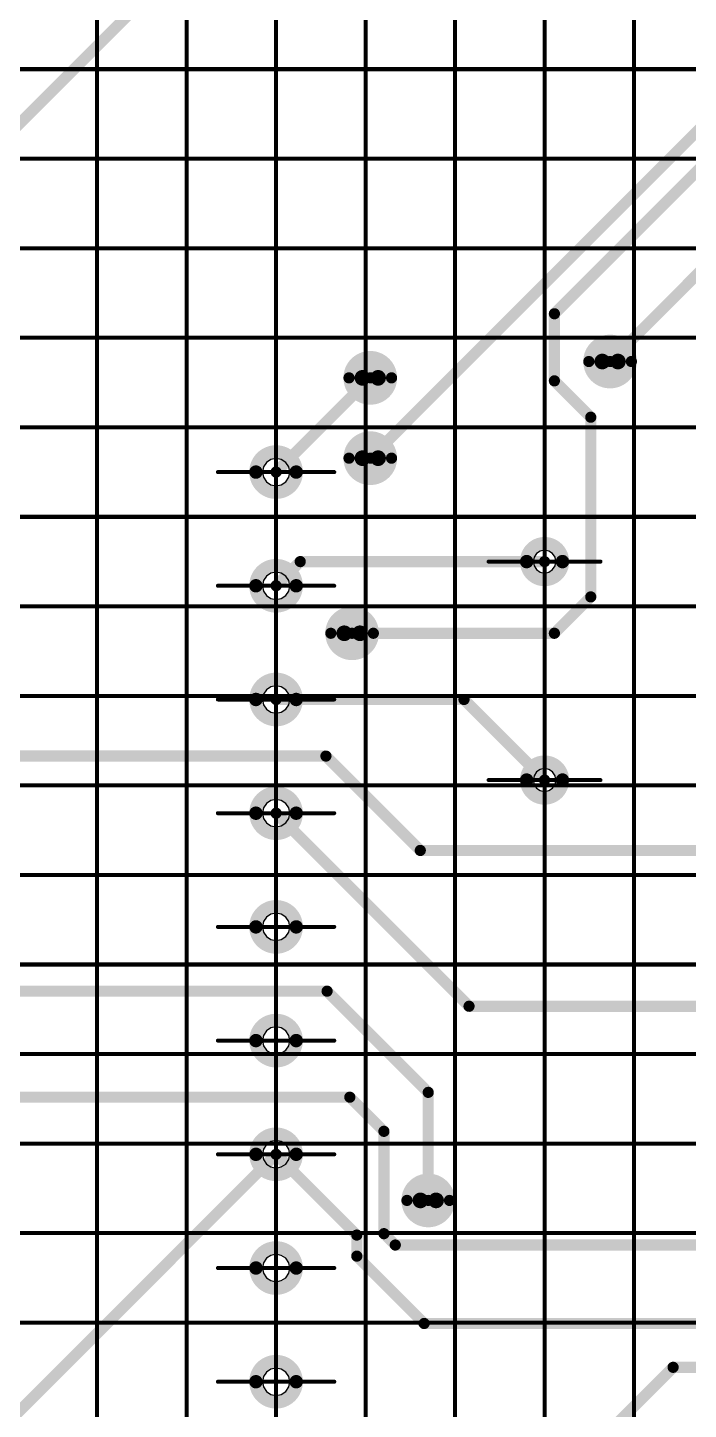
# Model space of a CAD drawing. Header units: millimetres. Extents: x 0 to 841, y 0 to 2540.
# Drawn here: x 555.9 to 585.4, y 2331.1 to 2392.9 of the extents above; entities that cross this region are included whole.
import ezdxf

# ---------------------------------------------------------------- set-up
doc = ezdxf.new("R2010")
doc.units = ezdxf.units.MM
for name, color, linetype in [('Mechanical11', 56, 'Continuous'), ('Mechanical12', 56, 'Continuous'), ('Mechanical7', 56, 'Continuous'), ('Mechanical9', 56, 'Continuous')]:
    doc.layers.add(name, color=color, linetype=linetype)

# ---------------------------------------------------------------- blocks, each defined once
blk = doc.blocks.new('BOASVIEW______B______L_____2__2_32_1_B_3')
at = {"layer": 'Mechanical11'}
for p, q in [((-87.766, -80.795), (-88, -80.748)), ((-88, -80.748), (-88, -81.36)), ((-87.567, -80.927), (-87.766, -80.795)), ((-88, -81.36), (-87.388, -81.36)), ((-88, -81.36), (-88, -81.972)), ((-87.388, -81.36), (-88, -81.36)), ((-87.435, -81.126), (-87.567, -80.927)), ((-87.388, -81.36), (-87.435, -81.126)), ((-87.435, -81.594), (-87.388, -81.36)), ((-88, -81.972), (-87.766, -81.925)), ((-87.766, -81.925), (-87.567, -81.793)), ((-87.567, -81.793), (-87.435, -81.594)), ((-87.766, -85.875), (-88, -85.828)), ((-88, -85.828), (-88, -86.44)), ((-87.567, -86.007), (-87.766, -85.875)), ((-87.435, -86.206), (-87.567, -86.007)), ((-87.388, -86.44), (-87.435, -86.206)), ((-88, -86.44), (-87.388, -86.44)), ((-88, -86.44), (-88, -87.052)), ((-87.388, -86.44), (-88, -86.44)), ((-88, -87.052), (-87.766, -87.005)), ((-87.766, -87.005), (-87.567, -86.873)), ((-87.567, -86.873), (-87.435, -86.674)), ((-87.435, -86.674), (-87.388, -86.44)), ((-87.766, -90.955), (-88, -90.908)), ((-88, -90.908), (-88, -91.52)), ((-87.567, -91.087), (-87.766, -90.955)), ((-87.435, -91.286), (-87.567, -91.087)), ((-87.388, -91.52), (-87.435, -91.286)), ((-88, -91.52), (-87.388, -91.52)), ((-88, -91.52), (-88, -92.132)), ((-87.388, -91.52), (-88, -91.52)), ((-87.766, -92.085), (-87.567, -91.953)), ((-87.567, -91.953), (-87.435, -91.754)), ((-87.435, -91.754), (-87.388, -91.52)), ((-88, -92.132), (-87.766, -92.085)), ((-87.766, -96.035), (-88, -95.988)), ((-88, -95.988), (-88, -96.6)), ((-87.567, -96.167), (-87.766, -96.035)), ((-87.435, -96.366), (-87.567, -96.167)), ((-88, -96.6), (-87.388, -96.6)), ((-88, -96.6), (-88, -97.212)), ((-87.388, -96.6), (-88, -96.6)), ((-87.567, -97.033), (-87.435, -96.834)), ((-87.388, -96.6), (-87.435, -96.366)), ((-87.435, -96.834), (-87.388, -96.6)), ((-88, -97.212), (-87.766, -97.165)), ((-87.766, -97.165), (-87.567, -97.033)), ((-87.766, -101.115), (-88, -101.068)), ((-88, -101.068), (-88, -101.68)), ((-87.567, -101.247), (-87.766, -101.115)), ((-88, -101.68), (-87.388, -101.68)), ((-88, -101.68), (-88, -102.292)), ((-87.388, -101.68), (-88, -101.68)), ((-87.435, -101.446), (-87.567, -101.247)), ((-87.388, -101.68), (-87.435, -101.446)), ((-87.435, -101.914), (-87.388, -101.68)), ((-88, -102.292), (-87.766, -102.245)), ((-87.766, -102.245), (-87.567, -102.113)), ((-87.567, -102.113), (-87.435, -101.914)), ((-87.766, -106.195), (-88, -106.148)), ((-88, -106.148), (-88, -106.76)), ((-88, -106.76), (-87.388, -106.76)), ((-88, -106.76), (-88, -107.372)), ((-87.388, -106.76), (-88, -106.76)), ((-87.567, -106.327), (-87.766, -106.195)), ((-87.435, -106.526), (-87.567, -106.327)), ((-87.388, -106.76), (-87.435, -106.526)), ((-87.435, -106.994), (-87.388, -106.76)), ((-88, -107.372), (-87.766, -107.325)), ((-87.766, -107.325), (-87.567, -107.193)), ((-87.567, -107.193), (-87.435, -106.994)), ((-99.805, -107.769), (-100, -107.73)), ((-100, -107.73), (-100, -108.24)), ((-99.64, -107.88), (-99.805, -107.769)), ((-99.529, -108.045), (-99.64, -107.88)), ((-100, -108.24), (-100.51, -108.24)), ((-100.51, -108.24), (-100.471, -108.435)), ((-100.471, -108.435), (-100.36, -108.601)), ((-100.36, -108.601), (-100.195, -108.711)), ((-100, -108.24), (-99.49, -108.24)), ((-100, -108.75), (-100, -108.24)), ((-99.49, -108.24), (-99.529, -108.045)), ((-100.195, -108.711), (-100, -108.75)), ((-87.766, -111.275), (-88, -111.228)), ((-88, -111.228), (-88, -111.84)), ((-87.567, -111.407), (-87.766, -111.275)), ((-87.435, -111.606), (-87.567, -111.407)), ((-87.388, -111.84), (-87.435, -111.606)), ((-88, -111.84), (-87.388, -111.84)), ((-88, -111.84), (-88, -112.452)), ((-87.388, -111.84), (-88, -111.84)), ((-87.766, -112.405), (-87.567, -112.273)), ((-87.567, -112.273), (-87.435, -112.074)), ((-87.435, -112.074), (-87.388, -111.84)), ((-88, -112.452), (-87.766, -112.405)), ((-87.766, -116.355), (-88, -116.308)), ((-88, -116.308), (-88, -116.92)), ((-87.567, -116.487), (-87.766, -116.355)), ((-87.435, -116.686), (-87.567, -116.487)), ((-88, -116.92), (-87.388, -116.92)), ((-88, -116.92), (-88, -117.532)), ((-87.388, -116.92), (-88, -116.92)), ((-87.567, -117.353), (-87.435, -117.154)), ((-87.388, -116.92), (-87.435, -116.686)), ((-87.435, -117.154), (-87.388, -116.92)), ((-99.805, -117.529), (-100, -117.49)), ((-100, -117.49), (-100, -118)), ((-99.64, -117.64), (-99.805, -117.529)), ((-99.529, -117.805), (-99.64, -117.64)), ((-99.49, -118), (-99.529, -117.805)), ((-88, -117.532), (-87.766, -117.485)), ((-87.766, -117.485), (-87.567, -117.353)), ((-100, -118), (-100.51, -118)), ((-100.51, -118), (-100.471, -118.195)), ((-100.471, -118.195), (-100.36, -118.361)), ((-100.36, -118.361), (-100.195, -118.471)), ((-100.195, -118.471), (-100, -118.51)), ((-100, -118), (-99.49, -118)), ((-100, -118.51), (-100, -118)), ((-87.766, -121.435), (-88, -121.388)), ((-88, -121.388), (-88, -122)), ((-87.567, -121.567), (-87.766, -121.435)), ((-87.435, -121.766), (-87.567, -121.567)), ((-88, -122), (-87.388, -122)), ((-88, -122), (-88, -122.612)), ((-87.388, -122), (-88, -122)), ((-87.388, -122), (-87.435, -121.766)), ((-87.435, -122.234), (-87.388, -122)), ((-88, -122.612), (-87.766, -122.565)), ((-87.766, -122.565), (-87.567, -122.433)), ((-87.567, -122.433), (-87.435, -122.234))]:
    blk.add_line(p, q, dxfattribs=at)
for points, const_width in [([(-94.451, -89.46, 1), (-95.151, -89.46, 1)], 0.7), ([(-95.326, -89.46, 1), (-94.976, -89.46, 1)], 0.35), ([(-94.626, -89.46, 1), (-94.276, -89.46, 1)], 0.35), ([(-91.048, -114.798, 1), (-91.748, -114.798, 1)], 0.7), ([(-91.923, -114.798, 1), (-91.573, -114.798, 1)], 0.35), ([(-91.223, -114.798, 1), (-90.873, -114.798, 1)], 0.35), ([(-91.86, -122.621, 1), (-92.56, -122.621, 1)], 0.7), ([(-92.735, -122.621, 1), (-92.385, -122.621, 1)], 0.35), ([(-92.035, -122.621, 1), (-91.685, -122.621, 1)], 0.35), ([(-91.86, -126.21, 1), (-92.56, -126.21, 1)], 0.7), ([(-92.735, -126.21, 1), (-92.385, -126.21, 1)], 0.35), ([(-92.035, -126.21, 1), (-91.685, -126.21, 1)], 0.35), ([(-102.579, -126.939, 1), (-103.279, -126.939, 1)], 0.7), ([(-103.454, -126.939, 1), (-103.104, -126.939, 1)], 0.35), ([(-102.754, -126.939, 1), (-102.404, -126.939, 1)], 0.35)]:
    blk.add_lwpolyline(points, format="xyb", close=True, dxfattribs=dict(at, const_width=const_width))
at = {"layer": 'Mechanical12'}
for p, q in [((-88.234, -80.795), (-88.433, -80.927)), ((-88, -80.748), (-88.234, -80.795)), ((-88, -81.36), (-88, -80.748)), ((-88.565, -81.126), (-88.612, -81.36)), ((-88.612, -81.36), (-88, -81.36)), ((-88, -81.36), (-88.612, -81.36)), ((-88.612, -81.36), (-88.565, -81.594)), ((-88.433, -80.927), (-88.565, -81.126)), ((-88, -81.972), (-88, -81.36)), ((-88.565, -81.594), (-88.433, -81.793)), ((-88.433, -81.793), (-88.234, -81.925)), ((-88.234, -81.925), (-88, -81.972)), ((-88.565, -86.206), (-88.612, -86.44)), ((-88.433, -86.007), (-88.565, -86.206)), ((-88.234, -85.875), (-88.433, -86.007)), ((-88, -85.828), (-88.234, -85.875)), ((-88, -86.44), (-88, -85.828)), ((-88.612, -86.44), (-88, -86.44)), ((-88, -86.44), (-88.612, -86.44)), ((-88.612, -86.44), (-88.565, -86.674)), ((-88.565, -86.674), (-88.433, -86.873)), ((-88.433, -86.873), (-88.234, -87.005)), ((-88.234, -87.005), (-88, -87.052)), ((-88, -87.052), (-88, -86.44)), ((-88.565, -91.286), (-88.612, -91.52)), ((-88.433, -91.087), (-88.565, -91.286)), ((-88.234, -90.955), (-88.433, -91.087)), ((-88, -90.908), (-88.234, -90.955)), ((-88, -91.52), (-88, -90.908)), ((-88.612, -91.52), (-88, -91.52)), ((-88, -91.52), (-88.612, -91.52)), ((-88.612, -91.52), (-88.565, -91.754)), ((-88.565, -91.754), (-88.433, -91.953)), ((-88.433, -91.953), (-88.234, -92.085)), ((-88, -92.132), (-88, -91.52)), ((-88.234, -92.085), (-88, -92.132)), ((-88.433, -96.167), (-88.565, -96.366)), ((-88.234, -96.035), (-88.433, -96.167)), ((-88, -95.988), (-88.234, -96.035)), ((-88, -96.6), (-88, -95.988)), ((-88.565, -96.366), (-88.612, -96.6)), ((-88.612, -96.6), (-88, -96.6)), ((-88, -96.6), (-88.612, -96.6)), ((-88.612, -96.6), (-88.565, -96.834)), ((-88.565, -96.834), (-88.433, -97.033)), ((-88, -97.212), (-88, -96.6)), ((-88.433, -97.033), (-88.234, -97.165)), ((-88.234, -97.165), (-88, -97.212)), ((-88.234, -101.115), (-88.433, -101.247)), ((-88, -101.068), (-88.234, -101.115)), ((-88, -101.68), (-88, -101.068)), ((-88.565, -101.446), (-88.612, -101.68)), ((-88.612, -101.68), (-88, -101.68)), ((-88, -101.68), (-88.612, -101.68)), ((-88.612, -101.68), (-88.565, -101.914)), ((-88.433, -101.247), (-88.565, -101.446)), ((-88, -102.292), (-88, -101.68)), ((-88.565, -101.914), (-88.433, -102.113)), ((-88.433, -102.113), (-88.234, -102.245)), ((-88.234, -102.245), (-88, -102.292)), ((-88, -106.148), (-88.234, -106.195)), ((-88, -106.76), (-88, -106.148)), ((-88.565, -106.526), (-88.612, -106.76)), ((-88.612, -106.76), (-88, -106.76)), ((-88, -106.76), (-88.612, -106.76)), ((-88.612, -106.76), (-88.565, -106.994)), ((-88.433, -106.327), (-88.565, -106.526)), ((-88.234, -106.195), (-88.433, -106.327)), ((-88, -107.372), (-88, -106.76)), ((-88.565, -106.994), (-88.433, -107.193)), ((-88.433, -107.193), (-88.234, -107.325)), ((-88.234, -107.325), (-88, -107.372)), ((-100.36, -107.88), (-100.471, -108.045)), ((-100.195, -107.769), (-100.36, -107.88)), ((-100, -107.73), (-100.195, -107.769)), ((-100, -108.24), (-100, -107.73)), ((-100.471, -108.045), (-100.51, -108.24)), ((-100.51, -108.24), (-100, -108.24)), ((-99.49, -108.24), (-100, -108.24)), ((-100, -108.24), (-100, -108.75)), ((-99.805, -108.711), (-99.64, -108.601)), ((-99.64, -108.601), (-99.529, -108.435)), ((-99.529, -108.435), (-99.49, -108.24)), ((-100, -108.75), (-99.805, -108.711)), ((-88.565, -111.606), (-88.612, -111.84)), ((-88.433, -111.407), (-88.565, -111.606)), ((-88.234, -111.275), (-88.433, -111.407)), ((-88, -111.228), (-88.234, -111.275)), ((-88, -111.84), (-88, -111.228)), ((-88.612, -111.84), (-88, -111.84)), ((-88, -111.84), (-88.612, -111.84)), ((-88.612, -111.84), (-88.565, -112.074)), ((-88.565, -112.074), (-88.433, -112.273)), ((-88.433, -112.273), (-88.234, -112.405)), ((-88, -112.452), (-88, -111.84)), ((-88.234, -112.405), (-88, -112.452)), ((-88.433, -116.487), (-88.565, -116.686)), ((-88.234, -116.355), (-88.433, -116.487)), ((-88, -116.308), (-88.234, -116.355)), ((-88, -116.92), (-88, -116.308)), ((-88.565, -116.686), (-88.612, -116.92)), ((-88.612, -116.92), (-88, -116.92)), ((-88, -116.92), (-88.612, -116.92)), ((-88.612, -116.92), (-88.565, -117.154)), ((-88.565, -117.154), (-88.433, -117.353)), ((-88, -117.532), (-88, -116.92)), ((-100.471, -117.805), (-100.51, -118)), ((-100.36, -117.64), (-100.471, -117.805)), ((-100.195, -117.529), (-100.36, -117.64)), ((-100, -117.49), (-100.195, -117.529)), ((-100, -118), (-100, -117.49)), ((-88.433, -117.353), (-88.234, -117.485)), ((-88.234, -117.485), (-88, -117.532)), ((-100.51, -118), (-100, -118)), ((-99.49, -118), (-100, -118)), ((-100, -118), (-100, -118.51)), ((-100, -118.51), (-99.805, -118.471)), ((-99.805, -118.471), (-99.64, -118.361)), ((-99.64, -118.361), (-99.529, -118.195)), ((-99.529, -118.195), (-99.49, -118)), ((-88.433, -121.567), (-88.565, -121.766)), ((-88.234, -121.435), (-88.433, -121.567)), ((-88, -121.388), (-88.234, -121.435)), ((-88, -122), (-88, -121.388)), ((-88.565, -121.766), (-88.612, -122)), ((-88.612, -122), (-88, -122)), ((-88, -122), (-88.612, -122)), ((-88.612, -122), (-88.565, -122.234)), ((-88, -122.612), (-88, -122)), ((-88.565, -122.234), (-88.433, -122.433)), ((-88.433, -122.433), (-88.234, -122.565)), ((-88.234, -122.565), (-88, -122.612))]:
    blk.add_line(p, q, dxfattribs=at)
at = {"layer": 'Mechanical12', "const_width": 0.5}
for points in [[(-62.6, -66.12), (-88, -91.52)], [(-97.189, -73.446), (-105.746, -82.004)], [(-105.746, -82.004), (-116.29, -82.004)], [(-94.617, -83.962), (-115.02, -83.962)], [(-91.609, -86.971), (-94.617, -83.962)], [(-91.609, -86.971), (-91.609, -87.912)], [(-93.328, -87.467), (-107.908, -87.467)], [(-92.82, -87.975), (-93.328, -87.467)], [(-92.82, -87.975), (-92.82, -92.547)], [(-88, -91.52), (-91.609, -87.912)], [(-94.801, -89.46), (-94.801, -94.287)], [(-91.296, -94.071), (-92.82, -92.547)], [(-70.722, -94.071), (-91.296, -94.071)], [(-90.28, -98.808), (-94.801, -94.287)], [(-96.625, -98.135), (-125.865, -98.135)], [(-88, -106.76), (-96.625, -98.135)], [(-75.632, -98.808), (-90.28, -98.808)], [(-94.446, -105.095), (-114.175, -105.095)], [(-90.229, -109.311), (-94.446, -105.095)], [(-96.4, -111.84), (-100, -108.24)], [(-71.281, -109.311), (-90.229, -109.311)], [(-88, -111.84), (-96.4, -111.84)], [(-100.44, -114.798), (-102.066, -116.423)], [(-91.398, -114.798), (-100.44, -114.798)], [(-102.066, -116.423), (-102.066, -124.45)], [(-88, -116.92), (-89.08, -118)], [(-89.08, -118), (-100, -118)], [(-88, -122), (-92.21, -126.21)], [(-92.21, -122.621), (-116.188, -146.598)], [(-100.44, -126.075), (-102.066, -124.45)], [(-100.44, -126.075), (-100.44, -129.072)], [(-102.929, -126.939), (-110.854, -134.864)], [(-100.44, -129.072), (-108.416, -137.048)], [(-72.357, -133.39), (-98.967, -160)]]:
    blk.add_lwpolyline(points, dxfattribs=at)
at = {"layer": 'Mechanical12'}
for points, const_width in [([(-87.1, -81.36, 1), (-88.9, -81.36, 1)], 0.6), ([(-89.05, -81.36, 1), (-88.75, -81.36, 1)], 0.3), ([(-87.25, -81.36, 1), (-86.95, -81.36, 1)], 0.3), ([(-105.871, -82.004, 1), (-105.621, -82.004, 1)], 0.25), ([(-105.871, -82.004, 1), (-105.621, -82.004, 1)], 0.25), ([(-94.742, -83.962, 1), (-94.492, -83.962, 1)], 0.25), ([(-94.742, -83.962, 1), (-94.492, -83.962, 1)], 0.25), ([(-87.1, -86.44, 1), (-88.9, -86.44, 1)], 0.6), ([(-89.05, -86.44, 1), (-88.75, -86.44, 1)], 0.3), ([(-87.25, -86.44, 1), (-86.95, -86.44, 1)], 0.3), ([(-91.734, -86.971, 1), (-91.484, -86.971, 1)], 0.25), ([(-91.734, -86.971, 1), (-91.484, -86.971, 1)], 0.25), ([(-93.453, -87.467, 1), (-93.203, -87.467, 1)], 0.25), ([(-93.453, -87.467, 1), (-93.203, -87.467, 1)], 0.25), ([(-93.851, -89.46, 1), (-95.751, -89.46, 1)], 0.5), ([(-92.945, -87.975, 1), (-92.695, -87.975, 1)], 0.25), ([(-92.945, -87.975, 1), (-92.695, -87.975, 1)], 0.25), ([(-91.734, -87.912, 1), (-91.484, -87.912, 1)], 0.25), ([(-91.734, -87.912, 1), (-91.484, -87.912, 1)], 0.25), ([(-95.876, -89.46, 1), (-95.626, -89.46, 1)], 0.25), ([(-94.926, -89.46, 1), (-94.676, -89.46, 1)], 0.25), ([(-93.976, -89.46, 1), (-93.726, -89.46, 1)], 0.25), ([(-87.1, -91.52, 1), (-88.9, -91.52, 1)], 0.6), ([(-89.05, -91.52, 1), (-88.75, -91.52, 1)], 0.3), ([(-88.125, -91.52, 1), (-87.875, -91.52, 1)], 0.25), ([(-88.125, -91.52, 1), (-87.875, -91.52, 1)], 0.25), ([(-87.25, -91.52, 1), (-86.95, -91.52, 1)], 0.3), ([(-92.945, -92.547, 1), (-92.695, -92.547, 1)], 0.25), ([(-92.945, -92.547, 1), (-92.695, -92.547, 1)], 0.25), ([(-91.421, -94.071, 1), (-91.171, -94.071, 1)], 0.25), ([(-91.421, -94.071, 1), (-91.171, -94.071, 1)], 0.25), ([(-94.926, -94.287, 1), (-94.676, -94.287, 1)], 0.25), ([(-94.926, -94.287, 1), (-94.676, -94.287, 1)], 0.25), ([(-87.1, -96.6, 1), (-88.9, -96.6, 1)], 0.6), ([(-89.05, -96.6, 1), (-88.75, -96.6, 1)], 0.3), ([(-87.25, -96.6, 1), (-86.95, -96.6, 1)], 0.3), ([(-96.75, -98.135, 1), (-96.5, -98.135, 1)], 0.25), ([(-96.75, -98.135, 1), (-96.5, -98.135, 1)], 0.25), ([(-90.405, -98.808, 1), (-90.155, -98.808, 1)], 0.25), ([(-90.405, -98.808, 1), (-90.155, -98.808, 1)], 0.25), ([(-87.1, -101.68, 1), (-88.9, -101.68, 1)], 0.6), ([(-89.05, -101.68, 1), (-88.75, -101.68, 1)], 0.3), ([(-87.25, -101.68, 1), (-86.95, -101.68, 1)], 0.3), ([(-94.571, -105.095, 1), (-94.321, -105.095, 1)], 0.25), ([(-94.571, -105.095, 1), (-94.321, -105.095, 1)], 0.25), ([(-87.1, -106.76, 1), (-88.9, -106.76, 1)], 0.6), ([(-89.05, -106.76, 1), (-88.75, -106.76, 1)], 0.3), ([(-88.125, -106.76, 1), (-87.875, -106.76, 1)], 0.25), ([(-87.25, -106.76, 1), (-86.95, -106.76, 1)], 0.3), ([(-99.2, -108.24, 1), (-100.8, -108.24, 1)], 0.6), ([(-100.95, -108.24, 1), (-100.65, -108.24, 1)], 0.3), ([(-100.125, -108.24, 1), (-99.875, -108.24, 1)], 0.25), ([(-99.35, -108.24, 1), (-99.05, -108.24, 1)], 0.3), ([(-90.354, -109.311, 1), (-90.104, -109.311, 1)], 0.25), ([(-90.354, -109.311, 1), (-90.104, -109.311, 1)], 0.25), ([(-87.1, -111.84, 1), (-88.9, -111.84, 1)], 0.6), ([(-96.525, -111.84, 1), (-96.275, -111.84, 1)], 0.25), ([(-96.525, -111.84, 1), (-96.275, -111.84, 1)], 0.25), ([(-89.05, -111.84, 1), (-88.75, -111.84, 1)], 0.3), ([(-88.125, -111.84, 1), (-87.875, -111.84, 1)], 0.25), ([(-87.25, -111.84, 1), (-86.95, -111.84, 1)], 0.3), ([(-90.448, -114.798, 1), (-92.348, -114.798, 1)], 0.5), ([(-100.565, -114.798, 1), (-100.315, -114.798, 1)], 0.25), ([(-100.565, -114.798, 1), (-100.315, -114.798, 1)], 0.25), ([(-92.473, -114.798, 1), (-92.223, -114.798, 1)], 0.25), ([(-91.523, -114.798, 1), (-91.273, -114.798, 1)], 0.25), ([(-90.573, -114.798, 1), (-90.323, -114.798, 1)], 0.25), ([(-87.1, -116.92, 1), (-88.9, -116.92, 1)], 0.6), ([(-102.191, -116.423, 1), (-101.941, -116.423, 1)], 0.25), ([(-102.191, -116.423, 1), (-101.941, -116.423, 1)], 0.25), ([(-89.05, -116.92, 1), (-88.75, -116.92, 1)], 0.3), ([(-88.125, -116.92, 1), (-87.875, -116.92, 1)], 0.25), ([(-87.25, -116.92, 1), (-86.95, -116.92, 1)], 0.3), ([(-99.2, -118, 1), (-100.8, -118, 1)], 0.6), ([(-100.95, -118, 1), (-100.65, -118, 1)], 0.3), ([(-100.125, -118, 1), (-99.875, -118, 1)], 0.25), ([(-99.35, -118, 1), (-99.05, -118, 1)], 0.3), ([(-89.205, -118, 1), (-88.955, -118, 1)], 0.25), ([(-89.205, -118, 1), (-88.955, -118, 1)], 0.25), ([(-87.1, -122, 1), (-88.9, -122, 1)], 0.6), ([(-91.26, -122.621, 1), (-93.16, -122.621, 1)], 0.5), ([(-89.05, -122, 1), (-88.75, -122, 1)], 0.3), ([(-88.125, -122, 1), (-87.875, -122, 1)], 0.25), ([(-87.25, -122, 1), (-86.95, -122, 1)], 0.3), ([(-93.285, -122.621, 1), (-93.035, -122.621, 1)], 0.25), ([(-92.335, -122.621, 1), (-92.085, -122.621, 1)], 0.25), ([(-91.385, -122.621, 1), (-91.135, -122.621, 1)], 0.25), ([(-102.191, -124.45, 1), (-101.941, -124.45, 1)], 0.25), ([(-102.191, -124.45, 1), (-101.941, -124.45, 1)], 0.25), ([(-91.26, -126.21, 1), (-93.16, -126.21, 1)], 0.5), ([(-101.979, -126.939, 1), (-103.879, -126.939, 1)], 0.5), ([(-100.565, -126.075, 1), (-100.315, -126.075, 1)], 0.25), ([(-100.565, -126.075, 1), (-100.315, -126.075, 1)], 0.25), ([(-93.285, -126.21, 1), (-93.035, -126.21, 1)], 0.25), ([(-92.335, -126.21, 1), (-92.085, -126.21, 1)], 0.25), ([(-91.385, -126.21, 1), (-91.135, -126.21, 1)], 0.25), ([(-104.004, -126.939, 1), (-103.754, -126.939, 1)], 0.25), ([(-103.054, -126.939, 1), (-102.804, -126.939, 1)], 0.25), ([(-102.104, -126.939, 1), (-101.854, -126.939, 1)], 0.25), ([(-100.565, -129.072, 1), (-100.315, -129.072, 1)], 0.25), ([(-100.565, -129.072, 1), (-100.315, -129.072, 1)], 0.25)]:
    blk.add_lwpolyline(points, format="xyb", close=True, dxfattribs=dict(at, const_width=const_width))
at = {"layer": 'Mechanical7', "const_width": 0.18}
for points in [[(-88, -78.76), (-88, -83.96)], [(-85.4, -81.36), (-90.6, -81.36)], [(-88, -83.84), (-88, -89.04)], [(-85.4, -86.44), (-90.6, -86.44)], [(-88, -88.92), (-88, -94.12)], [(-85.4, -91.52), (-90.6, -91.52)], [(-88, -94), (-88, -99.2)], [(-85.4, -96.6), (-90.6, -96.6)], [(-88, -99.08), (-88, -104.28)], [(-85.4, -101.68), (-90.6, -101.68)], [(-88, -104.16), (-88, -109.36)], [(-100, -105.74), (-100, -110.74)], [(-85.4, -106.76), (-90.6, -106.76)], [(-97.5, -108.24), (-102.5, -108.24)], [(-88, -109.24), (-88, -114.44)], [(-85.4, -111.84), (-90.6, -111.84)], [(-88, -114.32), (-88, -119.52)], [(-100, -115.5), (-100, -120.5)], [(-85.4, -116.92), (-90.6, -116.92)], [(-97.5, -118), (-102.5, -118)], [(-88, -119.4), (-88, -124.6)], [(-85.4, -122), (-90.6, -122)]]:
    blk.add_lwpolyline(points, dxfattribs=at)
at = {"layer": 'Mechanical7', "const_width": 0.09}
for points in [[(-90.645, -81.36, 1), (-90.555, -81.36, 1)], [(-85.445, -81.36, 1), (-85.355, -81.36, 1)], [(-88.045, -83.84, 1), (-87.955, -83.84, 1)], [(-88.045, -83.96, 1), (-87.955, -83.96, 1)], [(-90.645, -86.44, 1), (-90.555, -86.44, 1)], [(-85.445, -86.44, 1), (-85.355, -86.44, 1)], [(-88.045, -88.92, 1), (-87.955, -88.92, 1)], [(-88.045, -89.04, 1), (-87.955, -89.04, 1)], [(-90.645, -91.52, 1), (-90.555, -91.52, 1)], [(-85.445, -91.52, 1), (-85.355, -91.52, 1)], [(-88.045, -94, 1), (-87.955, -94, 1)], [(-88.045, -94.12, 1), (-87.955, -94.12, 1)], [(-90.645, -96.6, 1), (-90.555, -96.6, 1)], [(-85.445, -96.6, 1), (-85.355, -96.6, 1)], [(-88.045, -99.08, 1), (-87.955, -99.08, 1)], [(-88.045, -99.2, 1), (-87.955, -99.2, 1)], [(-90.645, -101.68, 1), (-90.555, -101.68, 1)], [(-85.445, -101.68, 1), (-85.355, -101.68, 1)], [(-88.045, -104.16, 1), (-87.955, -104.16, 1)], [(-88.045, -104.28, 1), (-87.955, -104.28, 1)], [(-100.045, -105.74, 1), (-99.955, -105.74, 1)], [(-90.645, -106.76, 1), (-90.555, -106.76, 1)], [(-85.445, -106.76, 1), (-85.355, -106.76, 1)], [(-102.545, -108.24, 1), (-102.455, -108.24, 1)], [(-97.545, -108.24, 1), (-97.455, -108.24, 1)], [(-88.045, -109.24, 1), (-87.955, -109.24, 1)], [(-88.045, -109.36, 1), (-87.955, -109.36, 1)], [(-100.045, -110.74, 1), (-99.955, -110.74, 1)], [(-90.645, -111.84, 1), (-90.555, -111.84, 1)], [(-85.445, -111.84, 1), (-85.355, -111.84, 1)], [(-88.045, -114.32, 1), (-87.955, -114.32, 1)], [(-88.045, -114.44, 1), (-87.955, -114.44, 1)], [(-100.045, -115.5, 1), (-99.955, -115.5, 1)], [(-90.645, -116.92, 1), (-90.555, -116.92, 1)], [(-85.445, -116.92, 1), (-85.355, -116.92, 1)], [(-102.545, -118, 1), (-102.455, -118, 1)], [(-97.545, -118, 1), (-97.455, -118, 1)], [(-88.045, -119.4, 1), (-87.955, -119.4, 1)], [(-88.045, -119.52, 1), (-87.955, -119.52, 1)], [(-100.045, -120.5, 1), (-99.955, -120.5, 1)], [(-90.645, -122, 1), (-90.555, -122, 1)], [(-85.445, -122, 1), (-85.355, -122, 1)], [(-88.045, -124.6, 1), (-87.955, -124.6, 1)]]:
    blk.add_lwpolyline(points, format="xyb", close=True, dxfattribs=at)
at = {"layer": 'Mechanical9', "const_width": 0.18}
for points in [[(-104, 0), (-104, -210)], [(-100, 0), (-100, -210)], [(-96, 0), (-96, -210)], [(-92, 0), (-92, -210)], [(-88, 0), (-88, -210)], [(-84, 0), (-84, -210)], [(-80, 0), (-80, -210)], [(0, -84), (-320, -84)], [(0, -88), (-320, -88)], [(0, -92), (-320, -92)], [(0, -96), (-320, -96)], [(0, -100), (-320, -100)], [(0, -104), (-320, -104)], [(0, -108), (-320, -108)], [(0, -112), (-320, -112)], [(0, -116), (-320, -116)], [(0, -120), (-320, -120)], [(0, -124), (-320, -124)], [(0, -128), (-320, -128)], [(0, -132), (-320, -132)], [(0, -136), (-320, -136)], [(0, -140), (-320, -140)]]:
    blk.add_lwpolyline(points, dxfattribs=at)

msp = doc.modelspace()

# ---------------------------------------------------------------- block references
at = {"rotation": 180}
msp.add_blockref('BOASVIEW______B______L_____2__2_32_1_B_3', (479, 2251), dxfattribs=at)

doc.saveas('drawing.dxf')
